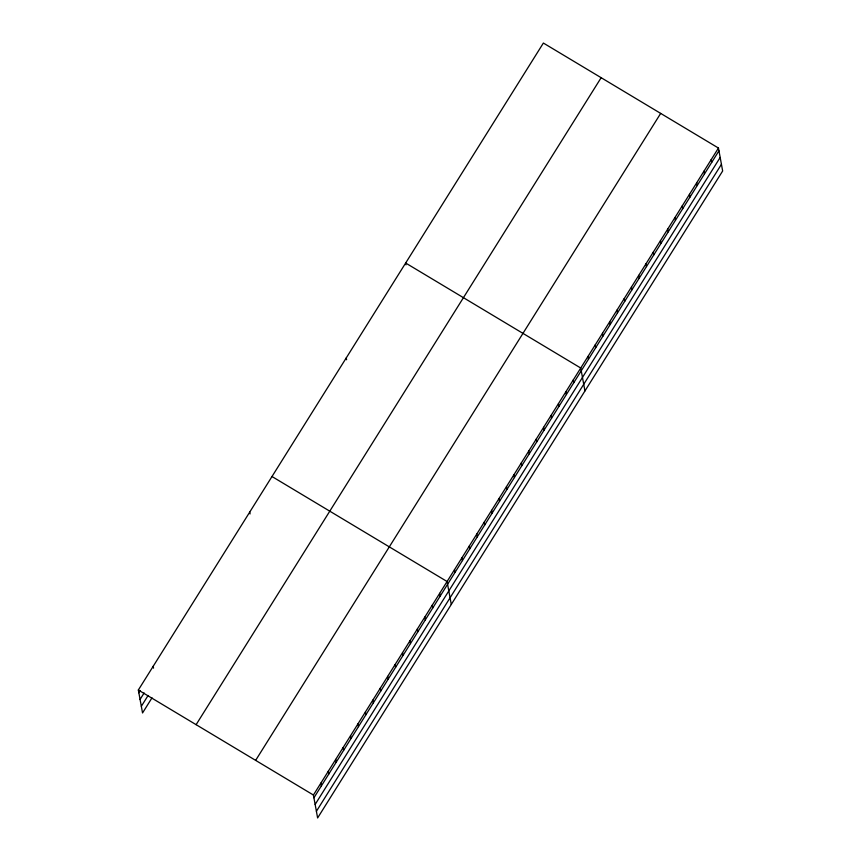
<?xml version="1.0" encoding="UTF-8"?>
<svg xmlns="http://www.w3.org/2000/svg" width="861" height="861" viewBox="0 0 861 861"><rect width="100%" height="100%" fill="white"/><g stroke="black" fill="none" stroke-linecap="round" stroke-linejoin="round"><path stroke-width="1.29" d="M151.999 697.851L142.549 712.951L138.341 690.016L543.377 43.05L718.451 148.049L722.659 170.984L317.623 817.95L313.415 795.026L718.451 148.049M138.847 692.782L140.203 690.63M140.074 699.444L144.121 692.965M141.333 706.3L148.081 695.516M196.114 724.671L601.15 77.705M255.642 760.371L660.678 113.404M313.931 797.781L718.957 150.815M315.148 804.443L720.173 157.466M316.407 811.299L721.432 164.322M272.001 476.52L447.074 581.519L451.282 604.454M138.341 690.016L313.415 795.026M711.197 159.629L711.703 162.395M703.954 171.21L704.459 173.965M696.7 182.78L697.216 185.546M689.457 194.36L689.962 197.126M682.213 205.94L682.719 208.696M674.959 217.51L675.465 220.276M667.716 229.091L668.222 231.857M660.462 240.671L660.968 243.437M653.219 252.251L653.725 255.007M645.965 263.821L646.471 266.587M638.722 275.402L639.228 278.168M631.468 286.982L631.985 289.737M624.225 298.552L624.731 301.318M616.982 310.132L617.488 312.898M609.728 321.713L610.234 324.479M602.485 333.293L602.991 336.048M595.231 344.863L595.737 347.629M587.988 356.443L588.493 359.209M584.942 390.948L580.734 368.024L405.66 263.025L406.005 264.865M573.308 379.884L573.824 382.65M565.881 391.744L566.398 394.51M558.466 403.605L558.972 406.37M551.04 415.465L551.546 418.231M543.614 427.325L544.12 430.091M536.188 439.185L536.694 441.951M528.762 451.046L529.267 453.812M521.335 462.906L521.841 465.672M513.909 474.766L514.415 477.532M506.483 486.626L506.989 489.392M499.057 498.497L499.563 501.253M491.631 510.358L492.137 513.113M484.205 522.218L484.711 524.984M476.779 534.078L477.285 536.844M469.353 545.939L469.858 548.705M461.926 557.799L462.432 560.565M454.5 569.659L455.006 572.425M439.648 593.38L440.165 596.146M432.222 605.24L432.739 608.006M424.807 617.1L425.312 619.866M417.381 628.96L417.886 631.726M409.954 640.821L410.46 643.587M402.528 652.692L403.034 655.447M346.262 357.907L346.596 359.747M395.102 664.552L395.608 667.307M387.676 676.412L388.182 679.178M380.25 688.273L380.756 691.039M372.824 700.133L373.33 702.899M365.398 711.993L365.903 714.759M357.972 723.853L358.477 726.619M350.545 735.714L351.051 738.48M343.119 747.574L343.625 750.34M335.693 759.434L336.199 762.2M328.267 771.295L328.773 774.061M320.841 783.155L321.347 785.921M249.722 512.101L250.067 513.942M153.193 666.296L153.538 668.136"/></g></svg>
